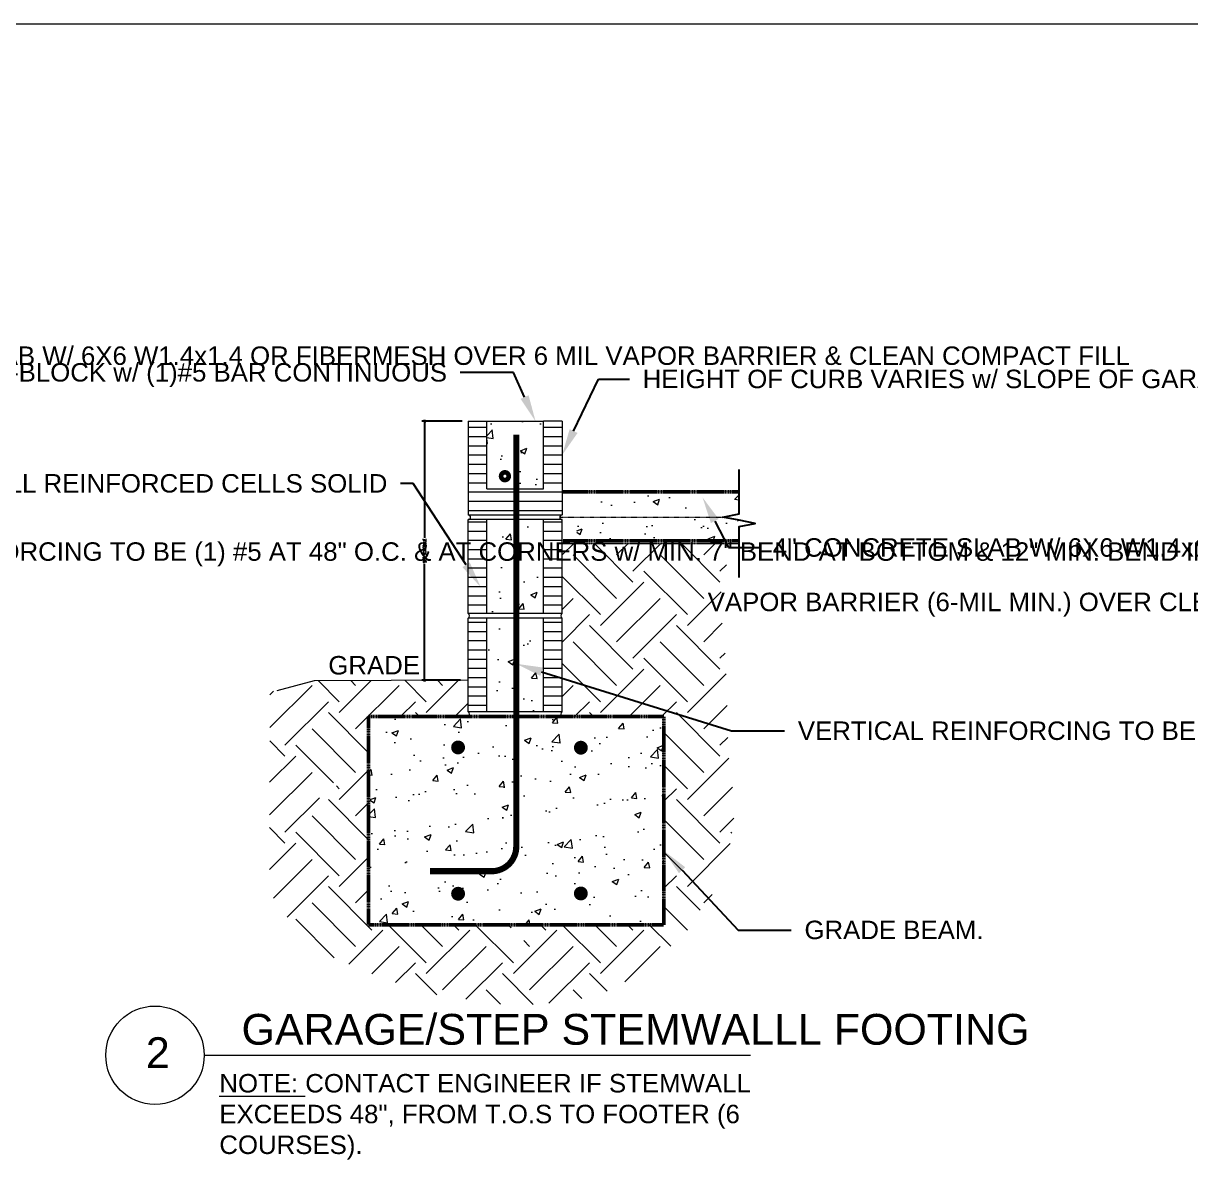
# Model space of a CAD drawing. Header units: inches. Extents: x 26998 to 46838, y -509 to 4343.
# Drawn here: x 38798.9 to 39273.2, y 2475 to 2942.3 of the extents above; entities that cross this region are included whole.
import ezdxf
from ezdxf import colors
from ezdxf.entities.mleader import LeaderData, LeaderLine
from ezdxf.math import Vec2, Vec3

# ---------------------------------------------------------------- set-up
doc = ezdxf.new("R2010")
doc.units = ezdxf.units.IN
doc.header["$LTSCALE"] = 0.5
doc.header["$MEASUREMENT"] = 0
doc.linetypes.add('HIDDEN', pattern=[0.375, 0.25, -0.125])
doc.linetypes.add('HIDDEN2', pattern=[0.1875, 0.125, -0.0625])
doc.layers.get('Defpoints').update_dxf_attribs({"color": 140})
doc.layers.add('S-Dims', color=2, linetype='Continuous')
for name, color, linetype, lineweight in [('S-Exisitng', 252, 'Continuous', 0), ('S-FOUNDATION', 3, 'HIDDEN', 13), ('S-Structural', 1, 'Continuous', 20), ('S-Text', 3, 'Continuous', 0)]:
    doc.layers.add(name, color=color, linetype=linetype, lineweight=lineweight)
doc.styles.add('ARIAL', font='arial.ttf')
doc.styles.get("Standard").update_dxf_attribs({"font": 'romans.shx', "width": 0.75})
doc.dimstyles.new('DIMS', dxfattribs={"dimscale": 96, "dimtxt": 0.09375, "dimasz": 0.09375, "dimexe": 0.1, "dimexo": 0.2, "dimgap": 0.046875, "dimtad": 0, "dimdec": 1, "dimzin": 7, "dimdsep": 46, "dimlunit": 4, "dimtxsty": 'Standard', "dimblk": 'ARCHTICK', "dimcen": 0, "dimdle": 0.046875, "dimclrd": 2, "dimclre": 2, "dimclrt": 2, "dimadec": 0, "dimazin": 0, "dimtfac": 1, "dimtdec": 1, "dimtmove": 1, "dimatfit": 2, "dimfxl": 0.2, "dimtolj": 1, "dimtzin": 0, "dimarcsym": 0})
pattern_1 = [(0, (38979.655, 2740.7238), (1e-15, 3.75), [])]

# ---------------------------------------------------------------- blocks, each defined once
blk = doc.blocks.new('_ArchTick')
at = {"color": 0, "linetype": 'ByBlock', "const_width": 0.15}
blk.add_lwpolyline([(-0.5, -0.5), (0.5, 0.5)], dxfattribs=at)
blk = doc.blocks.new('*D1008')
at = {"layer": 'Defpoints', "color": 0, "transparency": 16777216}
for p in [(38979.51, 2780.72), (38961.92, 2675.48), (38978.93, 2675.48)]:
    blk.add_point(p, dxfattribs=at)
at = {"layer": 'S-Dims', "color": 2, "lineweight": -2, "transparency": 16777216}
for p, q in [((38977.11, 2780.72), (38960.72, 2780.72)), ((38961.92, 2781.29), (38961.92, 2733.38)), ((38961.92, 2674.91), (38961.92, 2722.82)), ((38976.53, 2675.48), (38960.72, 2675.48))]:
    blk.add_line(p, q, dxfattribs=at)
at = {"layer": 'S-Dims', "color": 2, "lineweight": -2, "transparency": 16777216, "xscale": 1.125, "yscale": 1.125, "zscale": 1.125}
for p, rotation in [((38961.92, 2780.72), 90), ((38961.92, 2675.48), 270)]:
    blk.add_blockref('_ArchTick', p, dxfattribs=dict(at, rotation=rotation))
at = {"layer": 'S-Dims', "color": 2, "transparency": 16777216, "insert": (38961.92, 2728.1), "char_height": 1.125, "attachment_point": 5, "rotation": 90}
blk.add_mtext('\\A1;SEE SCHEDULE', dxfattribs=at)

msp = doc.modelspace()

# ---------------------------------------------------------------- hatches: boundary and pattern name
at = {"layer": 'S-Exisitng'}
h = msp.add_hatch(dxfattribs=at)
h.set_pattern_fill('EARTH', color=256, scale=100, angle=45, style=0)
h.set_pattern_definition([(45, (27944.974, 8694.813), (0, 35.35534), [25, -25]), (45, (27938.345, 8701.442), (0, 35.35534), [25, -25]), (45, (27931.716, 8708.07), (0, 35.35534), [25, -25]), (135, (27931.716, 8712.49), (-35.35534, 2e-15), [25, -25]), (135, (27938.345, 8719.12), (-35.35534, 2e-15), [25, -25]), (135, (27944.974, 8725.749), (-35.35534, 2e-15), [25, -25])])
h.paths.add_polyline_path([(38996.1351874, 2574.8214717), (39002.1619731, 2574.8214717), (39002.1619731, 2569.1755074), (38996.1351874, 2569.1755074)], flags=16)
h.paths.add_polyline_path([(38917.6650956, 2627.710395), (38917.6650956, 2633.7371807), (38926.1025956, 2633.7371807), (38926.1025956, 2627.710395)], flags=16)
edge = h.paths.add_edge_path()
edge.add_line((38899.0660994, 2670.6084097), (38898.7849726, 2589.2954684))
edge.add_line((38898.7849726, 2589.2954684), (38899.9771619, 2587.5763076))
edge.add_line((38899.9771619, 2587.5763076), (38907.842389, 2576.6906114))
edge.add_line((38907.842389, 2576.6906114), (38922.9676293, 2563.6883901))
edge.add_line((38922.9676293, 2563.6883901), (38939.0003713, 2556.7337276))
edge.add_line((38939.0003713, 2556.7337276), (38961.0833371, 2548.5694931))
edge.add_line((38961.0833371, 2548.5694931), (38974.0910736, 2546.4528174))
edge.add_line((38974.0910736, 2546.4528174), (38997.9890426, 2543.1267202))
edge.add_line((38997.9890426, 2543.1267202), (39021.886799, 2544.9409277))
edge.add_line((39021.886799, 2544.9409277), (39039.4322565, 2550.0813828))
edge.add_line((39039.4322565, 2550.0813828), (39050.3224891, 2558.2456173))
edge.add_line((39050.3224891, 2558.2456173), (39058.1875034, 2564.8979621))
edge.add_line((39058.1875034, 2564.8979621), (39066.3552311, 2570.3407349))
edge.add_line((39066.3552311, 2570.3407349), (39074.522746, 2583.0406385))
edge.add_line((39074.522746, 2583.0406385), (39079.9679687, 2589.995301))
edge.add_line((39079.9679687, 2589.995301), (39082.9929742, 2593.9261841))
edge.add_line((39082.9929742, 2593.9261841), (39085.110478, 2602.3928869))
edge.add_line((39085.110478, 2602.3928869), (39087.5306952, 2618.4188877))
edge.add_line((39087.5306952, 2618.4188877), (39087.8331957, 2625.9783362))
edge.add_line((39087.8331957, 2625.9783362), (39085.7154791, 2640.4925978))
edge.add_line((39085.7154791, 2640.4925978), (39084.8079775, 2656.5185985))
edge.add_line((39084.8079775, 2656.5185985), (39084.8079775, 2669.5208199))
edge.add_line((39084.8079775, 2669.5208199), (39084.2029764, 2684.6397169))
edge.add_line((39084.2029764, 2684.6397169), (39082.4039277, 2702.8677589))
edge.add_line((39082.4039277, 2702.8677589), (39082.4039277, 2717.0795522))
edge.add_line((39082.4039277, 2717.0795522), (39088.3759242, 2732.0320905))
edge.add_line((39088.3759242, 2732.0320905), (39089.0899247, 2740.3626838))
edge.add_line((39089.0899247, 2740.3626838), (39089.6895454, 2752.7601191))
edge.add_line((39089.6895454, 2752.7601191), (39089.6895454, 2731.0620738))
edge.add_line((39089.6895454, 2731.0620738), (39017.7800742, 2731.0620738))
edge.add_line((39017.7800742, 2731.0620738), (39017.7800742, 2742.5987878))
edge.add_arc((39020.0380829, 2741.6612878), 2.4448946, 157.452320679, 202.547679321)
edge.add_line((39017.7800742, 2740.7237878), (39017.7800742, 2702.5987878))
edge.add_arc((39020.0380829, 2701.6612878), 2.4448946, 157.452320679, 202.547679321)
edge.add_line((39017.7800742, 2700.7237878), (39017.7800742, 2662.5987878))
edge.add_arc((39020.0380829, 2661.6612878), 2.4448946, 157.452320679, 202.547679321)
edge.add_line((39017.7800742, 2660.7237878), (39059.1485803, 2660.7237878))
edge.add_line((39059.1485803, 2660.7237878), (39059.1485803, 2576.1471356))
edge.add_line((39059.1485803, 2576.1471356), (38939.1485803, 2576.1471356))
edge.add_line((38939.1485803, 2576.1471356), (38939.1485803, 2660.7237878))
edge.add_line((38939.1485803, 2660.7237878), (38979.6550742, 2660.7237878))
edge.add_arc((38977.3970655, 2661.6612878), 2.4448946, 337.452320678, 382.547679322)
edge.add_line((38979.6550742, 2662.5987878), (38979.6550742, 2675.4787977))
edge.add_line((38979.6550742, 2675.4787977), (38917.0909709, 2675.2451468))
edge.add_line((38917.0909709, 2675.2451468), (38899.0660994, 2670.6084097))
at = {"layer": 'S-FOUNDATION', "ltscale": 10}
h = msp.add_hatch(dxfattribs=at)
h.set_pattern_fill('AR-CONC', color=252, scale=3.75, style=0)
h.set_pattern_definition([(50, (16975.08, 27121.099), (26.897257, -2.353205), [2.8125, -30.9375]), (355, (16975.08, 27121.1), (-5.203175, 28.207205), [2.25, -24.75]), (100.45144, (16977.322, 27120.903), (21.694082, 25.854), [2.390257, -26.29283]), (46.1842, (16975.08, 27128.6), (40.02155, -6.206973), [4.21875, -46.40625]), (96.63564, (16978.415, 27128.08), (35.049823, 36.529448), [3.58539, -39.439266]), (351.18416, (16975.08, 27128.6), (35.049823, 36.52945), [3.375, -37.125]), (21, (16978.83, 27126.724), (22.384014, -15.098208), [2.8125, -30.9375]), (326, (16978.83, 27126.724), (9.124325, 27.193127), [2.25, -24.75]), (71.451445, (16980.695, 27125.466), (31.50834, 12.094918), [2.390257, -26.29283]), (37.5, (16975.08, 27121.099), (0.4559946, 12.4835195), [0, -24.45, 0, -25.125, 0, -24.84375]), (7.5, (16975.08, 27121.099), (9.8651077, 14.790439), [0, -14.325, 0, -23.8875, 0, -9.46875]), (327.5, (16966.718, 27121.099), (20.0183414, -0.8458077), [0, -9.375, 0, -29.25, 0, -38.8125]), (317.5, (16962.968, 27121.099), (21.869481, 3.753937), [0, -12.1875, 0, -19.425, 0, -27.5625])])
h.paths.add_polyline_path([(38987.1550742, 2780.7237878), (39010.2800742, 2780.7237878), (39010.2800742, 2753.2485474), (38987.1550742, 2753.2485474)])
h = msp.add_hatch(dxfattribs=at)
h.set_pattern_fill('AR-CONC', color=252, scale=3.75, style=0)
h.set_pattern_definition([(50, (27944.974, 8666.15), (26.897257, -2.353205), [2.8125, -30.9375]), (355, (27944.974, 8666.15), (-5.203175, 28.207205), [2.25, -24.75]), (100.45144, (27947.216, 8665.955), (21.69408, 25.854), [2.39026, -26.29283]), (46.1842, (27944.974, 8673.65), (40.02155, -6.20697), [4.21875, -46.40625]), (96.63564, (27948.31, 8673.134), (35.04982, 36.52945), [3.58539, -39.43927]), (351.18416, (27944.974, 8673.65), (35.04982, 36.52945), [3.375, -37.125]), (21, (27948.724, 8671.776), (22.384014, -15.09821), [2.8125, -30.9375]), (326, (27948.724, 8671.776), (9.124325, 27.193127), [2.25, -24.75]), (71.45144, (27950.59, 8670.518), (31.50834, 12.09492), [2.39026, -26.29283]), (37.5, (27944.974, 8666.151), (0.4559946, 12.4835195), [0, -24.45, 0, -25.125, 0, -24.84375]), (7.5, (27944.974, 8666.151), (9.865108, 14.790439), [0, -14.325, 0, -23.8875, 0, -9.46875]), (327.5, (27936.612, 8666.151), (20.018341, -0.845808), [0, -9.375, 0, -29.25, 0, -38.8125]), (317.5, (27932.862, 8666.151), (21.869481, 3.753937), [0, -12.1875, 0, -19.425, 0, -27.5625])])
h.paths.add_polyline_path([(39023.7214434, 2752.0620738), (39017.726488, 2752.0620738), (39017.726488, 2732.0491856), (39023.7214434, 2732.0491856)])
h.paths.add_polyline_path([(39089.5996404, 2732.0620738), (39089.6895454, 2752.0620738), (39022.1851164, 2752.0620738), (39022.1851164, 2732.0620738), (39017.3262814, 2732.0620738)])
h = msp.add_hatch(dxfattribs=at)
h.set_pattern_fill('AR-CONC', color=252, scale=3.75, style=0)
h.set_pattern_definition([(50, (27944.974, 8694.813), (26.897257, -2.353205), [2.8125, -30.9375]), (355, (27944.974, 8694.813), (-5.203175, 28.207205), [2.25, -24.75]), (100.45144, (27947.216, 8694.617), (21.69408, 25.854), [2.39026, -26.29283]), (46.1842, (27944.974, 8702.313), (40.02155, -6.20697), [4.21875, -46.40625]), (96.63564, (27948.31, 8701.795), (35.04982, 36.52945), [3.58539, -39.43927]), (351.18416, (27944.974, 8702.313), (35.04982, 36.52945), [3.375, -37.125]), (21, (27948.724, 8700.438), (22.384014, -15.09821), [2.8125, -30.9375]), (326, (27948.724, 8700.438), (9.124325, 27.193127), [2.25, -24.75]), (71.45144, (27950.59, 8699.18), (31.50834, 12.09492), [2.39026, -26.29283]), (37.5, (27944.974, 8694.813), (0.4559946, 12.4835195), [0, -24.45, 0, -25.125, 0, -24.84375]), (7.5, (27944.974, 8694.813), (9.865108, 14.790439), [0, -14.325, 0, -23.8875, 0, -9.46875]), (327.5, (27936.612, 8694.813), (20.018341, -0.845808), [0, -9.375, 0, -29.25, 0, -38.8125]), (317.5, (27932.862, 8694.813), (21.869481, 3.753937), [0, -12.1875, 0, -19.425, 0, -27.5625])])
h.paths.add_polyline_path([(38999.1485803, 2740.7237878), (38987.1550742, 2740.7237878), (38987.1550742, 2702.5987878), (38999.1485803, 2702.5987878)])
h.paths.add_polyline_path([(39010.2800742, 2740.7237878), (38999.1485803, 2740.7237878), (38999.1485803, 2702.5987878), (39010.2800742, 2702.5987878)])
h.paths.add_polyline_path([(39010.2800742, 2700.7237878), (38999.1485803, 2700.7237878), (38999.1485803, 2662.5987878), (39010.2800742, 2662.5987878)])
h.paths.add_polyline_path([(38999.1485803, 2700.7237878), (38987.1550742, 2700.7237878), (38987.1550742, 2662.5987878), (38999.1485803, 2662.5987878)])
h = msp.add_hatch(dxfattribs=at)
h.set_pattern_fill('AR-CONC', color=252, scale=3.75, style=0)
h.set_pattern_definition([(50, (37647.168, 1889.687), (26.89726, -2.3532), [2.8125, -30.9375]), (355, (37647.168, 1889.687), (-5.20318, 28.2072), [2.25, -24.75]), (100.4514, (37649.41, 1889.49), (21.6941, 25.854), [2.39026, -26.29283]), (46.1842, (37647.168, 1897.187), (40.02155, -6.207), [4.2187, -46.4062]), (96.6356, (37650.503, 1896.67), (35.0498, 36.5294), [3.5854, -39.4393]), (351.1842, (37647.17, 1897.187), (35.0498, 36.5294), [3.375, -37.125]), (21, (37650.918, 1895.312), (22.384, -15.0982), [2.8125, -30.9375]), (326, (37650.918, 1895.312), (9.12432, 27.19313), [2.25, -24.75]), (71.4514, (37652.783, 1894.054), (31.50834, 12.0949), [2.39026, -26.29283]), (37.5, (37647.168, 1889.687), (0.455995, 12.48352), [0, -24.45, 0, -25.125, 0, -24.84375]), (7.5, (37647.168, 1889.687), (9.86511, 14.79044), [0, -14.325, 0, -23.8875, 0, -9.46875]), (327.5, (37638.806, 1889.687), (20.01834, -0.84581), [0, -9.375, 0, -29.25, 0, -38.8125]), (317.5, (37635.056, 1889.687), (21.86948, 3.75394), [0, -12.1875, 0, -19.425, 0, -27.5625])])
h.paths.add_polyline_path([(38939.1485803, 2660.7237878), (38939.1485803, 2576.1471356), (39059.1485803, 2576.1471356), (39059.1485803, 2660.7237878)])
at = {"layer": 'S-Structural'}
h = msp.add_hatch(dxfattribs=at)
h.set_pattern_fill('ANSI31', color=256, scale=30, angle=315, style=0)
h.set_pattern_definition(pattern_1)
h.paths.add_polyline_path([(38987.1550742, 2780.7237878), (38979.6550742, 2780.7237878), (38979.6550742, 2742.5987878), (38987.1550742, 2742.5987878)])
h = msp.add_hatch(dxfattribs=at)
h.set_pattern_fill('ANSI31', color=256, scale=30, angle=315, style=0)
h.set_pattern_definition(pattern_1)
h.paths.add_polyline_path([(39017.7800742, 2780.6612878), (39010.2800742, 2780.6612878), (39010.2800742, 2742.5987878), (39017.7800742, 2742.5987878)])
h = msp.add_hatch(dxfattribs=at)
h.set_pattern_fill('ANSI31', color=256, scale=30, angle=315, style=0)
h.set_pattern_definition([(0, (39002.78, 2740.7238), (1e-15, 3.75), [])])
h.paths.add_polyline_path([(39010.2800742, 2753.3755467), (38987.1550742, 2753.3755467), (38987.1550742, 2742.5987878), (39010.2800742, 2742.5987878)])
h = msp.add_hatch(dxfattribs=at)
h.set_pattern_fill('ANSI31', color=256, scale=30, angle=315, style=0)
h.set_pattern_definition([(0, (27944.9743, 8694.8127), (8e-16, 3.75), [])])
h.paths.add_polyline_path([(38987.1550742, 2740.7237878), (38979.6550742, 2740.7237878), (38979.6550742, 2702.5987878), (38987.1550742, 2702.5987878)])
h.paths.add_polyline_path([(39010.2800742, 2702.5987878), (39017.7800742, 2702.5987878), (39017.7800742, 2740.7237878), (39010.2800742, 2740.7237878)])
h = msp.add_hatch(dxfattribs=at)
h.set_pattern_fill('ANSI31', color=256, scale=30, angle=315, style=0)
h.set_pattern_definition([(0, (37589.5824, 1952.8033), (1e-15, 3.75), [])])
h.paths.add_polyline_path([(38987.1550742, 2700.7237878), (38979.6550742, 2700.7237878), (38979.6550742, 2662.5987878), (38987.1550742, 2662.5987878)])
h.paths.add_polyline_path([(39010.2800742, 2662.5987878), (39017.7800742, 2662.5987878), (39017.7800742, 2700.7237878), (39010.2800742, 2700.7237878)])
for points in [[(38976.7629949, 2648.0893115, -1), (38974.2629949, 2648.0893115, -1)], [(39026.7629949, 2648.0893115, -1), (39024.2629949, 2648.0893115, -1)], [(38976.7629949, 2588.781612, 1), (38974.2629949, 2588.781612, 1)], [(39026.7629949, 2588.781612, 1), (39024.2629949, 2588.781612, 1)]]:
    msp.add_hatch(color=256, dxfattribs=at).paths.add_polyline_path(points)

# ---------------------------------------------------------------- linework, layer by layer
msp.add_lwpolyline([(38285.613864, 2942.0957452, 0.5, 0.5, 0), (39780.6730988, 2942.0957452, 0, 0, 0), (39780.6730988, 1815.6465238, 0.5, 0.5, 0), (38285.613864, 1815.6465238, 0.5, 0.5, 0)], format="xyseb")
at = {"layer": 'S-Dims'}
msp.add_lwpolyline([(39089.6895454, 2717.1802022), (39089.6895454, 2737.8616087), (39096.2807364, 2739.1595502), (39089.6895454, 2740.4574917), (39083.0983543, 2741.7554333), (39089.6895454, 2743.0533748), (39089.6895454, 2761.0707727)], dxfattribs=at)
at = {"layer": 'S-Exisitng'}
for p, q in [((38917.065943, 2675.1986845), (38901.8789984, 2671.1651726)), ((38979.6550742, 2675.4787977), (38917.0909709, 2675.2451468))]:
    msp.add_line(p, q, dxfattribs=at)
at = {"layer": 'S-FOUNDATION', "color": 5, "lineweight": 50}
for p, q in [((39017.7800742, 2755.7237878), (39017.7800742, 2755.7237878)), ((39017.7800742, 2752.0620738), (39089.6895454, 2752.0620738)), ((39017.7800742, 2732.0620738), (39089.5996404, 2732.0620738))]:
    msp.add_line(p, q, dxfattribs=at)
at = {"layer": 'S-FOUNDATION', "color": 3}
msp.add_line((39017.7800742, 2731.0620738), (39089.5996404, 2731.0620738), dxfattribs=at)
at = {"layer": 'S-FOUNDATION', "color": 5, "lineweight": 50}
msp.add_lwpolyline([(38939.1485803, 2576.1471356), (39059.1485803, 2576.1471356), (39059.1485803, 2660.7237878), (38939.1485803, 2660.7237878)], close=True, dxfattribs=at)
at = {"layer": 'S-Structural'}
for p, q in [((38979.6550742, 2780.7237878), (38987.1550742, 2780.7237878)), ((38979.6550742, 2780.7237878), (38979.6550742, 2742.5987878)), ((38987.1550742, 2753.2485474), (38987.1550742, 2780.7237878)), ((38987.1550742, 2780.7237878), (39010.2800742, 2780.6612878)), ((39017.7800742, 2780.6612878), (39010.2800742, 2780.6612878)), ((39010.2800742, 2753.2485474), (39010.2800742, 2780.6612878)), ((39017.7800742, 2780.6612878), (39017.7800742, 2742.5987878)), ((38987.1550742, 2753.2485474), (39010.2800742, 2753.2485474)), ((38979.6550742, 2742.5987878), (39017.7800742, 2742.5987878)), ((38979.6550742, 2702.5987878), (38979.6550742, 2740.7237878)), ((39017.7800742, 2740.7237878), (38979.6550742, 2740.7237878)), ((39017.7800742, 2740.7237878), (38979.6550742, 2740.7237878)), ((38987.1550742, 2702.5987878), (38987.1550742, 2740.7237878)), ((39010.2800742, 2702.5987878), (39010.2800742, 2740.7237878)), ((39017.7800742, 2702.5987878), (39017.7800742, 2740.7237878)), ((39017.7800742, 2702.5987878), (38979.6550742, 2702.5987878)), ((39017.7800742, 2702.5987878), (38979.6550742, 2702.5987878)), ((38979.6550742, 2662.5987878), (38979.6550742, 2700.7237878)), ((39017.7800742, 2700.7237878), (38979.6550742, 2700.7237878)), ((39017.7800742, 2700.7237878), (38979.6550742, 2700.7237878)), ((38987.1550742, 2662.5987878), (38987.1550742, 2700.7237878)), ((39010.2800742, 2662.5987878), (39010.2800742, 2700.7237878)), ((39017.7800742, 2662.5987878), (39017.7800742, 2700.7237878)), ((39017.7800742, 2662.5987878), (39017.7800742, 2700.7237878)), ((39017.7800742, 2662.5987878), (38979.6550742, 2662.5987878))]:
    msp.add_line(p, q, dxfattribs=at)
at = {"layer": 'S-Structural', "linetype": 'HIDDEN2'}
msp.add_line((39016.8425742, 2741.6612878), (39083.5764424, 2741.6612878), dxfattribs=at)
at = {"layer": 'S-Structural', "const_width": 2.5}
msp.add_lwpolyline([(38999.1485803, 2775.2640469), (38999.1485803, 2607.8613551, -0.4142135624), (38989.1485803, 2597.8613551), (38964.1485803, 2597.8613551)], format="xyb", dxfattribs=at)
at = {"layer": 'S-Structural'}
for points, const_width in [([(38993.6675907, 2758.674462, 1), (38995.4244181, 2758.032881, 1)], 3.125), ([(38973.9436962, 2648.1517469, -1), (38977.0686962, 2648.1517469, -1)], 2.5), ([(39023.8306454, 2648.0409592, -1), (39026.9556454, 2648.0409592, -1)], 2.5), ([(38973.9436962, 2588.7191766, 1), (38977.0686962, 2588.7191766, 1)], 2.5), ([(39023.8306454, 2588.8299642, 1), (39026.9556454, 2588.8299642, 1)], 2.5)]:
    msp.add_lwpolyline(points, format="xyb", close=True, dxfattribs=dict(at, const_width=const_width))
for centre, radius, start, end in [((38979.6550742, 2741.6612878), 0.9375, 270, 90), ((39017.7800742, 2741.6612878), 0.9375, 90, 270), ((38978.986843, 2701.6612878), 1.1512772, 305.480508238, 54.519491762), ((39018.4483053, 2701.6612878), 1.1512772, 125.480508238, 234.519491762), ((38978.986843, 2661.6612878), 1.1512772, 305.480508238, 54.519491762), ((39018.4483053, 2661.6612878), 1.1512772, 125.480508238, 234.519491762)]:
    msp.add_arc(centre, radius, start, end, dxfattribs=at)
at = {"layer": 'S-Text'}
msp.add_line((38872.3528562, 2523.0931772), (39094.3673587, 2523.0931772), dxfattribs=at)
msp.add_circle((38852.3528562, 2523.0931772), 20, dxfattribs=at)

# ---------------------------------------------------------------- texts
at = {"layer": 'S-Text', "insert": (38922.7835182, 2685.2994149), "char_height": 7.5, "width": 294.30601648, "attachment_point": 1, "style": 'ARIAL'}
msp.add_mtext('GRADE', dxfattribs=at)
at = {"layer": 'S-Text', "attachment_point": 1, "style": 'ARIAL'}
for s, width, insert, char_height in [('GARAGE/STEP STEMWALLL FOOTING', 352.848742969, (38887.5208533, 2539.8811533), 12.5), ('2', 18.988728868, (38848.6429256, 2530.3998757), 12.5), ('{\\LNOTE: }CONTACT ENGINEER IF STEMWALL EXCEEDS 48", FROM T.O.S TO FOOTER (6 COURSES).', 247.26224095, (38878.4934571, 2515.4780363), 7.5)]:
    msp.add_mtext_dynamic_manual_height_columns(s, width=width, gutter_width=5, heights=[0], dxfattribs=dict(at, insert=insert, char_height=char_height))

# ---------------------------------------------------------------- dimensions: what is measured, and where the dimension line sits
at = {"layer": 'S-Dims'}
dim = msp.add_linear_dim(base=(38961.9182896, 2675.4760964), p1=(38979.5056929, 2780.7237878), p2=(38978.9317493, 2675.4760964), angle=90, text='SEE SCHEDULE', dimstyle='DIMS', override={"dimscale": 12}, dxfattribs=at)
dim.commit()
dim.dimension.update_dxf_attribs({"geometry": '*D1008', "text_midpoint": (38961.9182896, 2728.0999421)})

# ---------------------------------------------------------------- leaders
at = {"layer": 'S-Text'}
ml = msp.add_multileader_mtext('Standard', dxfattribs=at)
ml.set_content("\\A1;4'' CONCRETE SLAB W/ 6X6 W1.4x1.4 OR FIBERMESH OVER 6 MIL VAPOR BARRIER & CLEAN COMPACT FILL", color=256, style='ARIAL')
ml.set_leader_properties()
ml.build(insert=Vec2(0, 0))
ml.multileader.update_dxf_attribs({"dogleg_length": 0.36, "arrow_head_size": 10.8, "scale": 12})
ctx = ml.context
ctx.base_point, ctx.scale, ctx.char_height, ctx.arrow_head_size, ctx.landing_gap_size, ctx.plane_origin = Vec3(38697.0358713, 2807.259871), 12, 7.5, 10.8, 5.4, Vec3(38601.254671, 2713.9850197)
notes = []
notes.append((ctx, [(0, (1, 1, 0), (38675.4358713, 2807.259871), (1, 0), 21.6, [(0, [(38664.8507891, 2774.7403128)], 0, [])])]))
ctx.mtext.insert, ctx.mtext.width, ctx.mtext.flow_direction = Vec3(38702.4358713, 2811.0738205), 142.811107221, 5
ml = msp.add_multileader_mtext('Standard', dxfattribs=at)
ml.set_content('U-BLOCK w/ (1)#5 BAR CONTINUOUS', color=256, style='ARIAL')
ml.set_leader_properties()
ml.build(insert=Vec2(0, 0))
ml.multileader.update_dxf_attribs({"dogleg_length": 0.36, "arrow_head_size": 10.8, "scale": 12})
ctx = ml.context
ctx.base_point, ctx.scale, ctx.char_height, ctx.arrow_head_size, ctx.landing_gap_size, ctx.plane_origin = Vec3(38854.7826397, 2800.4928678), 12, 7.5, 10.8, 5.4, Vec3(38977.0143232, 2661.7893193)
ctx.text_align_type = 2
notes.append((ctx, [(0, (1, 1, 0), (38998.0148361, 2800.4928678), (-1, 0), 21.6, [(0, [(39006.9921015, 2780.6701743)], 0, [])])]))
ctx.mtext.insert, ctx.mtext.width, ctx.mtext.alignment, ctx.mtext.flow_direction = Vec3(38971.0148361, 2804.3068173), 124.726449373, 3, 5
ml = msp.add_multileader_mtext('Standard', dxfattribs=at)
ml.set_content('\\A1;HEIGHT OF CURB VARIES w/ SLOPE OF GARAGE OR STEP', color=256, style='ARIAL')
ml.set_leader_properties()
ml.build(insert=Vec2(0, 0))
ml.multileader.update_dxf_attribs({"dogleg_length": 0.36, "arrow_head_size": 10.8, "scale": 12})
ctx = ml.context
ctx.base_point, ctx.scale, ctx.char_height, ctx.arrow_head_size, ctx.landing_gap_size, ctx.plane_origin = Vec3(39045.1197337, 2797.8129832), 12, 7.5, 10.8, 5.4, Vec3(38958.3755269, 2782.4613985)
notes.append((ctx, [(0, (1, 1, 0), (39032.5567272, 2797.8129832), (1, 0), 12.5630066, [(0, [(39017.7800742, 2766.938934)], 0, [])])]))
ctx.mtext.insert, ctx.mtext.width, ctx.mtext.flow_direction = Vec3(39050.5197337, 2801.6269328), 150.979902618, 5
ml = msp.add_multileader_mtext('Standard', dxfattribs=at)
ml.set_content('8"x16" CMU STEMWALL. FILL REINFORCED CELLS SOLID', color=256, style='ARIAL')
ml.set_leader_properties()
ml.build(insert=Vec2(0, 0))
ml.multileader.update_dxf_attribs({"dogleg_length": 0.36, "arrow_head_size": 10.8, "scale": 12})
ctx = ml.context
ctx.base_point, ctx.scale, ctx.char_height, ctx.arrow_head_size, ctx.landing_gap_size, ctx.plane_origin = Vec3(38857.7969939, 2755.3939892), 12, 7.5, 10.8, 5.4, Vec3(38996.4767507, 2601.7829541)
ctx.text_align_type = 2
notes.append((ctx, [(0, (1, 1, 0), (38957.2632087, 2755.3939892), (-1, 0), 5.0867469, [(0, [(38984.6588045, 2713.3522002)], 0, [])])]))
ctx.mtext.insert, ctx.mtext.width, ctx.mtext.defined_height, ctx.mtext.alignment, ctx.mtext.flow_direction = Vec3(38946.7764618, 2759.2079387), 83.686676012, 35.3833933, 3, 5
ml = msp.add_multileader_mtext('Standard', dxfattribs=at)
ml.set_content("\\A1;4'' CONCRETE SLAB W/ 6X6 W1.4x1.4 OR FIBERMESH OVER 6 MIL VAPOR BARRIER & CLEAN COMPACT FILL", color=256, style='ARIAL')
ml.set_leader_properties()
ml.build(insert=Vec2(0, 0))
ml.multileader.update_dxf_attribs({"dogleg_length": 0.36, "arrow_head_size": 10.8, "scale": 12})
ctx = ml.context
ctx.base_point, ctx.scale, ctx.char_height, ctx.arrow_head_size, ctx.landing_gap_size, ctx.plane_origin = Vec3(39097.9849909, 2729.3366044), 12, 7.5, 10.8, 5.4, Vec3(39011.240784, 2713.9850197)
notes.append((ctx, [(0, (1, 1, 0), (39085.4219843, 2729.3366044), (1, 0), 12.5630066, [(0, [(39074.8369021, 2749.7403128)], 0, [])])]))
ctx.mtext.insert, ctx.mtext.width, ctx.mtext.flow_direction = Vec3(39103.3849909, 2733.1505539), 142.811107221, 5
ml = msp.add_multileader_mtext('Standard', dxfattribs=at)
ml.set_content('VAPOR BARRIER (6-MIL MIN.) OVER CLEAN COMPACTED FILL', color=256, style='ARIAL')
ml.set_leader_properties()
ml.build(insert=Vec2(0, 0))
ml.multileader.update_dxf_attribs({"dogleg_length": 0.36, "arrow_head_size": 10.8, "scale": 12})
ctx = ml.context
ctx.base_point, ctx.scale, ctx.char_height, ctx.arrow_head_size, ctx.landing_gap_size, ctx.plane_origin = Vec3(39264.6275101, 2707.2054342), 12, 7.5, 10.8, 5.4, Vec3(39396.6636763, 2581.0825109)
ctx.text_align_type = 2
notes.append((ctx, [(0, (1, 1, 0), (39415.9582741, 2707.2054342), (-1, 0), 21.6, [(0, [(39424.9313281, 2729.9037288)], 0, [])])]))
ctx.mtext.insert, ctx.mtext.width, ctx.mtext.alignment, ctx.mtext.flow_direction = Vec3(39388.9582741, 2711.0193837), 124.726449373, 3, 5
ml = msp.add_multileader_mtext('Standard', dxfattribs=at)
ml.set_content('\\A1;VERTICAL REINFORCING TO BE (1) #5 AT 48" O.C. & AT CORNERS w/ MIN. 7" BEND AT BOTTOM & 12" MIN. BEND INTO SLAB, U.N.O. ', color=256, style='ARIAL')
ml.set_leader_properties()
ml.build(insert=Vec2(0, 0))
ml.multileader.update_dxf_attribs({"dogleg_length": 0.36, "arrow_head_size": 10.8, "scale": 12})
ctx = ml.context
ctx.base_point, ctx.scale, ctx.char_height, ctx.arrow_head_size, ctx.landing_gap_size, ctx.plane_origin = Vec3(38698.1867552, 2727.6788178), 12, 7.5, 10.8, 5.4, Vec3(38620.5079238, 2623.5312584)
notes.append((ctx, [(0, (1, 1, 0), (38676.5867552, 2727.6788178), (1, 0), 21.6, [(0, [(38589.1624673, 2682.1394365)], 0, [])])]))
ctx.mtext.insert, ctx.mtext.width, ctx.mtext.flow_direction = Vec3(38703.5867552, 2731.4927673), 132.789521258, 5
ml = msp.add_multileader_mtext('Standard', dxfattribs=at)
ml.set_content('\\A1;VERTICAL REINFORCING TO BE (1) #5 AT 48" O.C. & AT CORNERS w/ MIN. 7" BEND AT BOTTOM & 12" MIN. BEND INTO SLAB, U.N.O. ', color=256, style='ARIAL')
ml.set_leader_properties()
ml.build(insert=Vec2(0, 0))
ml.multileader.update_dxf_attribs({"dogleg_length": 0.36, "arrow_head_size": 10.8, "scale": 12})
ctx = ml.context
ctx.base_point, ctx.scale, ctx.char_height, ctx.arrow_head_size, ctx.landing_gap_size, ctx.plane_origin = Vec3(39108.1728682, 2654.8894692), 12, 7.5, 10.8, 5.4, Vec3(39030.4940368, 2623.5312584)
notes.append((ctx, [(0, (1, 1, 0), (39086.5728682, 2654.8894692), (1, 0), 21.6, [(0, [(38999.1485803, 2682.1394365)], 0, [])])]))
ctx.mtext.insert, ctx.mtext.width, ctx.mtext.flow_direction = Vec3(39113.5728682, 2658.7034187), 132.789521258, 5
ml = msp.add_multileader_mtext('Standard', dxfattribs=at)
ml.set_content('\\A1;GRADE BEAM.', color=256, style='ARIAL')
ml.set_leader_properties()
ml.build(insert=Vec2(0, 0))
ml.multileader.update_dxf_attribs({"dogleg_length": 0.36, "arrow_head_size": 10.8, "scale": 12})
ctx = ml.context
ctx.base_point, ctx.scale, ctx.char_height, ctx.arrow_head_size, ctx.landing_gap_size, ctx.plane_origin = Vec3(38700.8683862, 2642.3865795), 12, 7.5, 10.8, 5.4, Vec3(38620.5079238, 2549.1117281)
notes.append((ctx, [(0, (1, 1, 0), (38679.2683862, 2642.3865795), (1, 0), 21.6, [(0, [(38649.1624673, 2606.1471356)], 0, [])])]))
ctx.mtext.insert, ctx.mtext.width, ctx.mtext.defined_height, ctx.mtext.flow_direction = Vec3(38706.2683862, 2646.200529), 84.049248536, 43.3024544, 5
ml = msp.add_multileader_mtext('Standard', dxfattribs=at)
ml.set_content('\\A1;GRADE BEAM.', color=256, style='ARIAL')
ml.set_leader_properties()
ml.build(insert=Vec2(0, 0))
ml.multileader.update_dxf_attribs({"dogleg_length": 0.36, "arrow_head_size": 10.8, "scale": 12})
ctx = ml.context
ctx.base_point, ctx.scale, ctx.char_height, ctx.arrow_head_size, ctx.landing_gap_size, ctx.plane_origin = Vec3(39110.8544993, 2573.958413), 12, 7.5, 10.8, 5.4, Vec3(39030.4940368, 2549.1117281)
notes.append((ctx, [(0, (1, 1, 0), (39089.2544993, 2573.958413), (1, 0), 21.6, [(0, [(39059.1485803, 2606.1471356)], 0, [])])]))
ctx.mtext.insert, ctx.mtext.width, ctx.mtext.defined_height, ctx.mtext.flow_direction = Vec3(39116.2544993, 2577.7723626), 84.049248536, 43.3024544, 5
for ctx, leaders in notes:
    for number, flags, end, landing, length, lines in leaders:
        leader = LeaderData()
        leader.index, (leader.has_last_leader_line, leader.has_dogleg_vector, leader.attachment_direction) = number, flags
        leader.last_leader_point, leader.dogleg_vector, leader.dogleg_length = Vec3(end), Vec3(landing), length
        for number, points, colour, breaks in lines:
            line = LeaderLine()
            line.index, line.vertices, line.color, line.breaks = number, Vec3.list(points), colors.encode_raw_color(colour), breaks
            leader.lines.append(line)
        ctx.leaders.append(leader)

doc.saveas('drawing.dxf')
